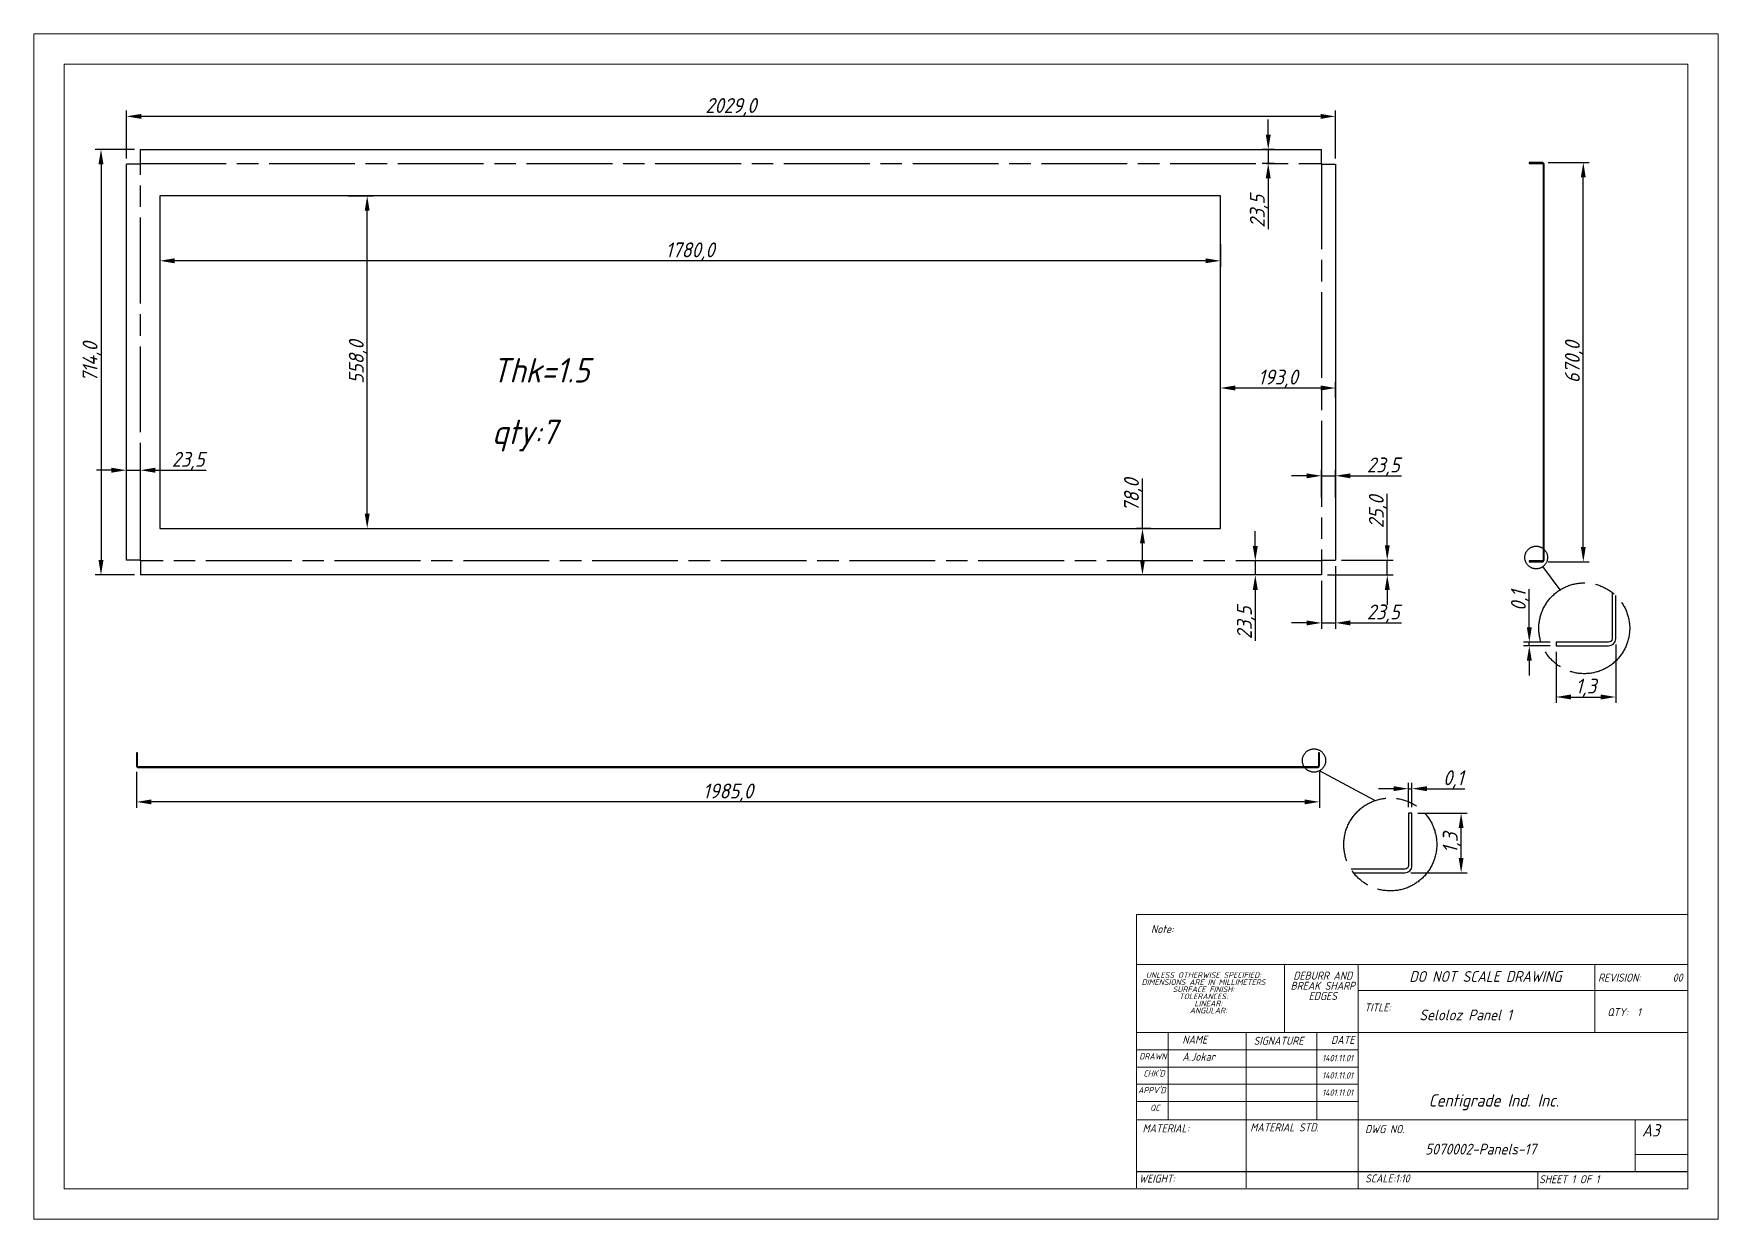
# Model space of a CAD drawing. Header units: inches. Extents: x 18597 to 101525, y -10106 to 51.
# Drawn here: x 18597 to 21424, y -4690 to -2701 of the extents above; entities that cross this region are included whole.
import ezdxf

# ---------------------------------------------------------------- set-up
doc = ezdxf.new("R2010")
doc.units = ezdxf.units.IN
doc.header["$LTSCALE"] = 6
doc.header["$MEASUREMENT"] = 0
doc.linetypes.add('ACAD_ISO08W100', pattern=[36, 24, -3, 6, -3])
doc.linetypes.add('SLD-Solid', pattern=[0])
doc.styles.add('GENISO', font='geniso.shx', dxfattribs={"oblique": 15})
doc.dimstyles.new('Scale', dxfattribs={"dimscale": 10, "dimtxt": 2.5, "dimasz": 2.5, "dimexe": 1, "dimexo": 1, "dimgap": 0.1, "dimtad": 1, "dimdec": 1, "dimzin": 0, "dimtxsty": 'GENISO', "dimcen": 2.5, "dimclrd": 1, "dimclre": 1, "dimclrt": 256, "dimadec": 0, "dimazin": 0, "dimtfac": 1, "dimtdec": 1, "dimtmove": 0, "dimatfit": 3, "dimfxl": 1, "dimtzin": 0, "dimlwd": -1, "dimlwe": -1, "dimarcsym": 0})
doc.dimstyles.new('Scale 4', dxfattribs={"dimscale": 10, "dimtxt": 2.5, "dimasz": 2.5, "dimexe": 1, "dimexo": 1, "dimgap": 0.1, "dimtad": 1, "dimdec": 1, "dimlfac": 0.0125, "dimzin": 0, "dimtxsty": 'GENISO', "dimcen": 2.5, "dimclrd": 1, "dimclre": 1, "dimclrt": 256, "dimadec": 0, "dimazin": 0, "dimtfac": 1, "dimtdec": 1, "dimtmove": 0, "dimatfit": 3, "dimfxl": 1, "dimtzin": 0, "dimlwd": -1, "dimlwe": -1, "dimarcsym": 0})

# ---------------------------------------------------------------- blocks, each defined once
blk = doc.blocks.new('*D310')
at = {"color": 1, "transparency": 16777216}
for p, q in [((20919.9, -4008.4), (21002.4, -4008.4)), ((20992.4, -4083.4), (20992.4, -4033.4)), ((20907.9, -4108.4), (21002.4, -4108.4))]:
    blk.add_line(p, q, dxfattribs=at)
for points in [[(20988.2, -4033.4), (20996.5, -4033.4), (20992.4, -4008.4)], [(20988.2, -4083.4), (20996.5, -4083.4), (20992.4, -4108.4)]]:
    blk.add_solid(points, dxfattribs=at)
at = {"layer": 'Defpoints', "color": 0, "transparency": 16777216}
for p in [(20909.9, -4008.4), (20992.4, -4008.4), (20897.9, -4108.4)]:
    blk.add_point(p, dxfattribs=at)
at = {"transparency": 16777216, "insert": (20977, -4058.4), "char_height": 25, "attachment_point": 5, "rotation": 90, "style": 'GENISO'}
blk.add_mtext('1,3', dxfattribs=at)
blk = doc.blocks.new('*D311')
at = {"color": 1, "transparency": 16777216}
for p, q in [((21251.8, -3725.6), (21251.8, -3823.5)), ((21151.8, -3737.6), (21151.8, -3823.5)), ((21176.8, -3813.5), (21226.8, -3813.5))]:
    blk.add_line(p, q, dxfattribs=at)
for points in [[(21176.8, -3809.3), (21176.8, -3817.6), (21151.8, -3813.5)], [(21226.8, -3809.3), (21226.8, -3817.6), (21251.8, -3813.5)]]:
    blk.add_solid(points, dxfattribs=at)
at = {"layer": 'Defpoints', "color": 0, "transparency": 16777216}
for p in [(21151.8, -3727.6), (21251.8, -3715.6), (21251.8, -3813.5)]:
    blk.add_point(p, dxfattribs=at)
at = {"transparency": 16777216, "insert": (21201.8, -3798.1), "char_height": 25, "attachment_point": 5, "style": 'GENISO'}
blk.add_mtext('1,3', dxfattribs=at)
blk = doc.blocks.new('*D312')
at = {"color": 1, "transparency": 16777216}
for p, q in [((21106.8, -3696.6), (21106.8, -3632.6)), ((21141.8, -3721.6), (21096.8, -3721.6)), ((21141.8, -3727.6), (21096.8, -3727.6)), ((21106.8, -3727.6), (21106.8, -3721.6)), ((21106.8, -3752.6), (21106.8, -3777.6))]:
    blk.add_line(p, q, dxfattribs=at)
for points in [[(21102.6, -3696.6), (21110.9, -3696.6), (21106.8, -3721.6)], [(21102.6, -3752.6), (21110.9, -3752.6), (21106.8, -3727.6)]]:
    blk.add_solid(points, dxfattribs=at)
at = {"layer": 'Defpoints', "color": 0, "transparency": 16777216}
for p in [(21106.8, -3721.6), (21151.8, -3721.6), (21151.8, -3727.6)]:
    blk.add_point(p, dxfattribs=at)
at = {"transparency": 16777216, "insert": (21091.4, -3652.1), "char_height": 25, "attachment_point": 5, "rotation": 90, "style": 'GENISO'}
blk.add_mtext('0,1', dxfattribs=at)
blk = doc.blocks.new('*D313')
at = {"color": 1, "transparency": 16777216}
for p, q in [((20903.9, -3998.4), (20903.9, -3957.3)), ((20909.9, -3998.4), (20909.9, -3957.3)), ((20878.9, -3967.3), (20853.9, -3967.3)), ((20903.9, -3967.3), (20909.9, -3967.3)), ((20934.9, -3967.3), (20998.8, -3967.3))]:
    blk.add_line(p, q, dxfattribs=at)
for points in [[(20878.9, -3963.1), (20878.9, -3971.4), (20903.9, -3967.3)], [(20934.9, -3963.1), (20934.9, -3971.4), (20909.9, -3967.3)]]:
    blk.add_solid(points, dxfattribs=at)
at = {"layer": 'Defpoints', "color": 0, "transparency": 16777216}
for p in [(20909.9, -3967.3), (20903.9, -4008.4), (20909.9, -4008.4)]:
    blk.add_point(p, dxfattribs=at)
at = {"transparency": 16777216, "insert": (20979.3, -3951.9), "char_height": 25, "attachment_point": 5, "style": 'GENISO'}
blk.add_mtext('0,1', dxfattribs=at)
blk = doc.blocks.new('*D314')
at = {"color": 1, "transparency": 16777216}
for p, q in [((18752.5, -2909.8), (18752.5, -2829.4)), ((20756.5, -2839.4), (18777.5, -2839.4)), ((20781.5, -2909.8), (20781.5, -2829.4))]:
    blk.add_line(p, q, dxfattribs=at)
for points in [[(18777.5, -2835.3), (18777.5, -2843.6), (18752.5, -2839.4)], [(20756.5, -2835.3), (20756.5, -2843.6), (20781.5, -2839.4)]]:
    blk.add_solid(points, dxfattribs=at)
at = {"layer": 'Defpoints', "color": 0, "transparency": 16777216}
for p in [(18752.5, -2839.4), (18752.5, -2919.8), (20781.5, -2919.8)]:
    blk.add_point(p, dxfattribs=at)
at = {"transparency": 16777216, "insert": (19767, -2824.1), "char_height": 25, "attachment_point": 5, "style": 'GENISO'}
blk.add_mtext('2029,0', dxfattribs=at)
blk = doc.blocks.new('*D315')
at = {"color": 1, "transparency": 16777216}
for p, q in [((18766, -2894.8), (18700, -2894.8)), ((18710, -2919.8), (18710, -3583.8)), ((18766, -3608.8), (18700, -3608.8))]:
    blk.add_line(p, q, dxfattribs=at)
for points in [[(18705.8, -2919.8), (18714.2, -2919.8), (18710, -2894.8)], [(18705.8, -3583.8), (18714.2, -3583.8), (18710, -3608.8)]]:
    blk.add_solid(points, dxfattribs=at)
at = {"layer": 'Defpoints', "color": 0, "transparency": 16777216}
for p in [(18776, -2894.8), (18710, -3608.8), (18776, -3608.8)]:
    blk.add_point(p, dxfattribs=at)
at = {"transparency": 16777216, "insert": (18694.6, -3251.8), "char_height": 25, "attachment_point": 5, "rotation": 90, "style": 'GENISO'}
blk.add_mtext('714,0', dxfattribs=at)
blk = doc.blocks.new('*D316')
at = {"color": 1, "transparency": 16777216}
for p, q in [((19125, -2972.8), (19166.7, -2972.8)), ((19156.7, -3505.8), (19156.7, -2997.8)), ((19125, -3530.8), (19166.7, -3530.8))]:
    blk.add_line(p, q, dxfattribs=at)
for points in [[(19152.5, -2997.8), (19160.8, -2997.8), (19156.7, -2972.8)], [(19152.5, -3505.8), (19160.8, -3505.8), (19156.7, -3530.8)]]:
    blk.add_solid(points, dxfattribs=at)
at = {"layer": 'Defpoints', "color": 0, "transparency": 16777216}
for p in [(19115, -2972.8), (19156.7, -2972.8), (19115, -3530.8)]:
    blk.add_point(p, dxfattribs=at)
at = {"transparency": 16777216, "insert": (19141.3, -3251.8), "char_height": 25, "attachment_point": 5, "rotation": 90, "style": 'GENISO'}
blk.add_mtext('558,0', dxfattribs=at)
blk = doc.blocks.new('*D317')
at = {"color": 1, "transparency": 16777216}
for p, q in [((18808.5, -3053.6), (18808.5, -3091.7)), ((20588.5, -3053.6), (20588.5, -3091.7)), ((20563.5, -3081.7), (18833.5, -3081.7))]:
    blk.add_line(p, q, dxfattribs=at)
for points in [[(18833.5, -3077.5), (18833.5, -3085.8), (18808.5, -3081.7)], [(20563.5, -3077.5), (20563.5, -3085.8), (20588.5, -3081.7)]]:
    blk.add_solid(points, dxfattribs=at)
at = {"layer": 'Defpoints', "color": 0, "transparency": 16777216}
for p in [(18808.5, -3043.6), (20588.5, -3043.6), (18808.5, -3081.7)]:
    blk.add_point(p, dxfattribs=at)
at = {"transparency": 16777216, "insert": (19698.5, -3066.3), "char_height": 25, "attachment_point": 5, "style": 'GENISO'}
blk.add_mtext('1780,0', dxfattribs=at)
blk = doc.blocks.new('*D318')
at = {"color": 1, "transparency": 16777216}
for p, q in [((20647, -3560.3), (20647, -3535.3)), ((20675.1, -3585.3), (20637, -3585.3)), ((20647, -3585.3), (20647, -3608.8)), ((20675.1, -3608.8), (20637, -3608.8)), ((20647, -3633.8), (20647, -3719.3))]:
    blk.add_line(p, q, dxfattribs=at)
for points in [[(20642.8, -3560.3), (20651.1, -3560.3), (20647, -3585.3)], [(20642.8, -3633.8), (20651.1, -3633.8), (20647, -3608.8)]]:
    blk.add_solid(points, dxfattribs=at)
at = {"layer": 'Defpoints', "color": 0, "transparency": 16777216}
for p in [(20685.1, -3585.3), (20647, -3608.8), (20685.1, -3608.8)]:
    blk.add_point(p, dxfattribs=at)
at = {"transparency": 16777216, "insert": (20631.6, -3689.1), "char_height": 25, "attachment_point": 5, "rotation": 90, "style": 'GENISO'}
blk.add_mtext('23,5', dxfattribs=at)
blk = doc.blocks.new('*D319')
at = {"color": 1, "transparency": 16777216}
for p, q in [((20733, -3442.4), (20708, -3442.4)), ((20758, -3478.7), (20758, -3432.4)), ((20758, -3442.4), (20781.5, -3442.4)), ((20781.5, -3478.7), (20781.5, -3432.4)), ((20806.5, -3442.4), (20892.1, -3442.4))]:
    blk.add_line(p, q, dxfattribs=at)
for points in [[(20733, -3438.3), (20733, -3446.6), (20758, -3442.4)], [(20806.5, -3438.3), (20806.5, -3446.6), (20781.5, -3442.4)]]:
    blk.add_solid(points, dxfattribs=at)
at = {"layer": 'Defpoints', "color": 0, "transparency": 16777216}
for p in [(20781.5, -3442.4), (20758, -3488.7), (20781.5, -3488.7)]:
    blk.add_point(p, dxfattribs=at)
at = {"transparency": 16777216, "insert": (20861.8, -3427.1), "char_height": 25, "attachment_point": 5, "style": 'GENISO'}
blk.add_mtext('23,5', dxfattribs=at)
blk = doc.blocks.new('*D320')
at = {"color": 1, "transparency": 16777216}
for p, q in [((20457.6, -3530.8), (20457.6, -3446.8)), ((20471.7, -3530.8), (20447.6, -3530.8)), ((20457.6, -3583.8), (20457.6, -3555.8)), ((20480.4, -3608.8), (20447.6, -3608.8))]:
    blk.add_line(p, q, dxfattribs=at)
for points in [[(20453.5, -3555.8), (20461.8, -3555.8), (20457.6, -3530.8)], [(20453.5, -3583.8), (20461.8, -3583.8), (20457.6, -3608.8)]]:
    blk.add_solid(points, dxfattribs=at)
at = {"layer": 'Defpoints', "color": 0, "transparency": 16777216}
for p in [(20457.6, -3530.8), (20481.7, -3530.8), (20490.4, -3608.8)]:
    blk.add_point(p, dxfattribs=at)
at = {"transparency": 16777216, "insert": (20442.2, -3475), "char_height": 25, "attachment_point": 5, "rotation": 90, "style": 'GENISO'}
blk.add_mtext('78,0', dxfattribs=at)
blk = doc.blocks.new('*D321')
at = {"color": 1, "transparency": 16777216}
for p, q in [((20588.5, -3311.5), (20588.5, -3285.1)), ((20756.5, -3295.1), (20613.5, -3295.1)), ((20781.5, -3311.5), (20781.5, -3285.1))]:
    blk.add_line(p, q, dxfattribs=at)
for points in [[(20613.5, -3290.9), (20613.5, -3299.3), (20588.5, -3295.1)], [(20756.5, -3290.9), (20756.5, -3299.3), (20781.5, -3295.1)]]:
    blk.add_solid(points, dxfattribs=at)
at = {"layer": 'Defpoints', "color": 0, "transparency": 16777216}
for p in [(20588.5, -3295.1), (20588.5, -3321.5), (20781.5, -3321.5)]:
    blk.add_point(p, dxfattribs=at)
at = {"transparency": 16777216, "insert": (20685, -3279.7), "char_height": 25, "attachment_point": 5, "style": 'GENISO'}
blk.add_mtext('193,0', dxfattribs=at)
blk = doc.blocks.new('*D322')
at = {"color": 1, "transparency": 16777216}
for p, q in [((20668.7, -2869.8), (20668.7, -2844.8)), ((20678.9, -2894.8), (20658.7, -2894.8)), ((20668.7, -2894.8), (20668.7, -2918.3)), ((20678.9, -2918.3), (20658.7, -2918.3)), ((20668.7, -2943.3), (20668.7, -3028.8))]:
    blk.add_line(p, q, dxfattribs=at)
for points in [[(20664.5, -2869.8), (20672.9, -2869.8), (20668.7, -2894.8)], [(20664.5, -2943.3), (20672.9, -2943.3), (20668.7, -2918.3)]]:
    blk.add_solid(points, dxfattribs=at)
at = {"layer": 'Defpoints', "color": 0, "transparency": 16777216}
for p in [(20688.9, -2894.8), (20668.7, -2918.3), (20688.9, -2918.3)]:
    blk.add_point(p, dxfattribs=at)
at = {"transparency": 16777216, "insert": (20653.3, -2998.6), "char_height": 25, "attachment_point": 5, "rotation": 90, "style": 'GENISO'}
blk.add_mtext('23,5', dxfattribs=at)
blk = doc.blocks.new('*D323')
at = {"color": 1, "transparency": 16777216}
for p, q in [((18727.5, -3433), (18702.5, -3433)), ((18752.5, -3445.1), (18752.5, -3423)), ((18752.5, -3433), (18776, -3433)), ((18776, -3445.1), (18776, -3423)), ((18801, -3433), (18886.6, -3433))]:
    blk.add_line(p, q, dxfattribs=at)
for points in [[(18727.5, -3428.9), (18727.5, -3437.2), (18752.5, -3433)], [(18801, -3428.9), (18801, -3437.2), (18776, -3433)]]:
    blk.add_solid(points, dxfattribs=at)
at = {"layer": 'Defpoints', "color": 0, "transparency": 16777216}
for p in [(18776, -3433), (18752.5, -3455.1), (18776, -3455.1)]:
    blk.add_point(p, dxfattribs=at)
at = {"transparency": 16777216, "insert": (18856.3, -3417.7), "char_height": 25, "attachment_point": 5, "style": 'GENISO'}
blk.add_mtext('23,5', dxfattribs=at)
blk = doc.blocks.new('*D324')
at = {"color": 1, "transparency": 16777216}
for p, q in [((20868.4, -3558.8), (20868.4, -3472.4)), ((20791.5, -3583.8), (20878.4, -3583.8)), ((20868.4, -3608.8), (20868.4, -3583.8)), ((20768, -3608.8), (20878.4, -3608.8)), ((20868.4, -3633.8), (20868.4, -3658.8))]:
    blk.add_line(p, q, dxfattribs=at)
for points in [[(20864.3, -3558.8), (20872.6, -3558.8), (20868.4, -3583.8)], [(20864.3, -3633.8), (20872.6, -3633.8), (20868.4, -3608.8)]]:
    blk.add_solid(points, dxfattribs=at)
at = {"layer": 'Defpoints', "color": 0, "transparency": 16777216}
for p in [(20781.5, -3583.8), (20868.4, -3583.8), (20758, -3608.8)]:
    blk.add_point(p, dxfattribs=at)
at = {"transparency": 16777216, "insert": (20853, -3503.1), "char_height": 25, "attachment_point": 5, "rotation": 90, "style": 'GENISO'}
blk.add_mtext('25,0', dxfattribs=at)
blk = doc.blocks.new('*D325')
at = {"color": 1, "transparency": 16777216}
for p, q in [((20781.5, -3593.8), (20781.5, -3699.2)), ((20758, -3618.8), (20758, -3699.2)), ((20733, -3689.2), (20708, -3689.2)), ((20758, -3689.2), (20781.5, -3689.2)), ((20806.5, -3689.2), (20892.1, -3689.2))]:
    blk.add_line(p, q, dxfattribs=at)
for points in [[(20733, -3685), (20733, -3693.4), (20758, -3689.2)], [(20806.5, -3685), (20806.5, -3693.4), (20781.5, -3689.2)]]:
    blk.add_solid(points, dxfattribs=at)
at = {"layer": 'Defpoints', "color": 0, "transparency": 16777216}
for p in [(20781.5, -3583.8), (20758, -3608.8), (20781.5, -3689.2)]:
    blk.add_point(p, dxfattribs=at)
at = {"transparency": 16777216, "insert": (20861.8, -3673.8), "char_height": 25, "attachment_point": 5, "style": 'GENISO'}
blk.add_mtext('23,5', dxfattribs=at)
blk = doc.blocks.new('*D326')
at = {"color": 1, "transparency": 16777216}
for p, q in [((21138.6, -2916.8), (21207.4, -2916.8)), ((21197.4, -3561.8), (21197.4, -2941.8)), ((21138.6, -3586.8), (21207.4, -3586.8))]:
    blk.add_line(p, q, dxfattribs=at)
for points in [[(21193.2, -2941.8), (21201.5, -2941.8), (21197.4, -2916.8)], [(21193.2, -3561.8), (21201.5, -3561.8), (21197.4, -3586.8)]]:
    blk.add_solid(points, dxfattribs=at)
at = {"layer": 'Defpoints', "color": 0, "transparency": 16777216}
for p in [(21128.6, -2916.8), (21197.4, -2916.8), (21128.6, -3586.8)]:
    blk.add_point(p, dxfattribs=at)
at = {"transparency": 16777216, "insert": (21182, -3251.8), "char_height": 25, "attachment_point": 5, "rotation": 90, "style": 'GENISO'}
blk.add_mtext('670,0', dxfattribs=at)
blk = doc.blocks.new('*D327')
at = {"color": 1, "transparency": 16777216}
for p, q in [((18769.6, -3939), (18769.6, -3999.5)), ((20754.6, -3939), (20754.6, -3999.5)), ((20729.6, -3989.5), (18794.6, -3989.5))]:
    blk.add_line(p, q, dxfattribs=at)
for points in [[(18794.6, -3985.3), (18794.6, -3993.6), (18769.6, -3989.5)], [(20729.6, -3985.3), (20729.6, -3993.6), (20754.6, -3989.5)]]:
    blk.add_solid(points, dxfattribs=at)
at = {"layer": 'Defpoints', "color": 0, "transparency": 16777216}
for p in [(18769.6, -3929), (20754.6, -3929), (18769.6, -3989.5)]:
    blk.add_point(p, dxfattribs=at)
at = {"transparency": 16777216, "insert": (19762.1, -3974.1), "char_height": 25, "attachment_point": 5, "style": 'GENISO'}
blk.add_mtext('1985,0', dxfattribs=at)

msp = doc.modelspace()

# ---------------------------------------------------------------- linework, layer by layer
for p, q in [((18776.04, -2918.31), (18776.04, -2894.81)), ((20758.04, -2918.31), (20758.04, -2894.81)), ((18776.04, -2919.81), (18752.54, -2919.81)), ((20758.04, -2919.81), (20781.54, -2919.81)), ((18776.04, -3583.81), (18752.54, -3583.81)), ((18776.04, -3585.31), (18776.04, -3608.81)), ((20758.04, -3583.81), (20781.54, -3583.81)), ((20758.04, -3585.31), (20758.04, -3608.81)), ((20447.81, -4609.71), (21372.86, -4609.71))]:
    msp.add_line(p, q)
at = {"linetype": 'ACAD_ISO08W100'}
for p, q in [((21158.36, -3633.77), (21129.67, -3594.82)), ((20847.55, -3987.34), (20754.69, -3937.25))]:
    msp.add_line(p, q, dxfattribs=at)
at = {"color": 7, "linetype": 'SLD-Solid', "lineweight": 0}
for p, q in [((20447.81, -4178.2), (21372.86, -4178.2)), ((20447.81, -4178.2), (20447.81, -4262.3)), ((20447.81, -4262.3), (21372.86, -4262.3)), ((20447.81, -4262.3), (20447.81, -4636.96)), ((20695.76, -4262.3), (20695.76, -4376.4)), ((20819.74, -4262.3), (20819.74, -4638.66)), ((21216.8, -4376.4), (21216.8, -4262.3)), ((21372.86, -4305.73), (20819.74, -4305.73)), ((21372.86, -4376.4), (20447.81, -4376.4)), ((20500.94, -4376.4), (20500.94, -4522.86)), ((20631.67, -4376.4), (20631.67, -4636.96)), ((20750.25, -4376.4), (20750.25, -4522.86)), ((20819.74, -4636.96), (20819.74, -4376.4)), ((20819.74, -4405.35), (20447.81, -4405.35)), ((20819.74, -4434.3), (20447.81, -4434.3)), ((20819.74, -4463.25), (20447.81, -4463.25)), ((20819.74, -4492.2), (20447.81, -4492.2)), ((20518.65, -4522.86), (20447.81, -4522.86)), ((20518.65, -4522.86), (21372.86, -4522.86)), ((21284.31, -4609.71), (21284.31, -4522.86)), ((21372.86, -4580.76), (21284.31, -4580.76)), ((21120.82, -4638.66), (21120.82, -4609.71))]:
    msp.add_line(p, q, dxfattribs=at)
for points in [[(18597.03, -2700.69), (21423.95, -2700.69), (21423.95, -4689.75), (18597.03, -4689.75)], [(18648.12, -2751.78), (21372.86, -2751.78), (21372.86, -4638.66), (18648.12, -4638.66)]]:
    msp.add_lwpolyline(points, close=True, dxfattribs=at)
for points in [[(18776.04, -2894.81), (20758.04, -2894.81)], [(18752.54, -3583.81), (18752.54, -2919.81)], [(20781.54, -2919.81), (20781.54, -3583.81)], [(20758.04, -3608.81), (18776.04, -3608.81)]]:
    msp.add_lwpolyline(points)
at = {"linetype": 'ACAD_ISO08W100'}
msp.add_lwpolyline([(18776.04, -3585.31), (18776.04, -2918.31), (20758.04, -2918.31), (20758.04, -3585.31)], close=True, dxfattribs=at)
for points in [[(21106.58, -3586.81), (21128.58, -3586.81, 0.4142136), (21131.58, -3583.81), (21131.58, -2919.81, 0.4142136), (21128.58, -2916.81), (21106.58, -2916.81), (21106.58, -2918.31), (21128.58, -2918.31, -0.4142136), (21130.08, -2919.81), (21130.08, -3583.81, -0.4142136), (21128.58, -3585.31), (21106.58, -3585.31)], [(18769.57, -3906.97), (18769.57, -3928.97, 0.4142136), (18772.57, -3931.97), (20751.57, -3931.97, 0.4142136), (20754.57, -3928.97), (20754.57, -3906.97), (20753.07, -3906.97), (20753.07, -3928.97, -0.4142136), (20751.57, -3930.47), (18772.57, -3930.47, -0.4142136), (18771.07, -3928.97), (18771.07, -3906.97)]]:
    msp.add_lwpolyline(points, format="xyb", close=True)
msp.add_lwpolyline([(20588.54, -3530.81), (20588.54, -2972.81), (18808.54, -2972.81), (18808.54, -3530.81)], close=True)
for points in [[(21245.84, -3638.11), (21245.84, -3715.58, -0.4142136), (21239.84, -3721.58), (21151.84, -3721.58), (21151.84, -3727.58), (21239.84, -3727.58, 0.4142136), (21251.84, -3715.58), (21251.84, -3643.3)], [(20811.77, -4108.42), (20897.86, -4108.42, 0.4142136), (20909.86, -4096.42), (20909.86, -4008.42), (20903.86, -4008.42), (20903.86, -4096.42, -0.4142136), (20897.86, -4102.42), (20807.58, -4102.42)]]:
    msp.add_lwpolyline(points, format="xyb")
for centre, radius in [((21118.37, -3579.48), 19.05), ((21199.02, -3698.23), 76.21), ((20745.48, -3920.07), 19.49), ((20873.53, -4060.84), 77.96)]:
    msp.add_circle(centre, radius, dxfattribs=at)

# ---------------------------------------------------------------- texts
at = {"style": 'GENISO', "oblique": 15}
for s, p in [('Thk=1.5', (19365.99, -3285.88)), ('qty:7', (19365.99, -3389.2))]:
    msp.add_text(s, height=40.989, dxfattribs=at).set_placement(p)
at = {"attachment_point": 5, "style": 'GENISO'}
for s, insert, char_height in [('Note:', (20490.91, -4202.82), 13.43), ('DIMENSIONS ARE IN MILLIMETERS', (20560.13, -4291.9), 9.4012), ('UNLESS OTHERWISE SPECIFIED:', (20560.13, -4279.98), 9.4012), ('BREAK SHARP', (20760.18, -4298.03), 13.4303), ('DEBURR AND', (20760.18, -4281), 13.43), ('DO NOT SCALE DRAWING', (21033.03, -4282.41), 18.0793), ('REVISION:       00', (21293.13, -4284.33), 13.4303), ('SURFACE FINISH:', (20560.13, -4303.82), 9.4012), ('TOLERANCES:', (20560.13, -4315.74), 9.4012), ('LINEAR:', (20568.18, -4327.66), 9.401), ('EDGES', (20760.18, -4315.06), 13.43), ('ANGULAR:', (20568.18, -4339.58), 9.401), ('TITLE:', (20852.35, -4334.3), 13.43), ('Seloloz Panel 1', (20999.89, -4346.89), 18.0793), ('QTY:  1', (21265.73, -4342.22), 13.43), ('NAME', (20545.37, -4388.31), 13.43), ('SIGNATURE', (20685.98, -4390.23), 13.43), ('DATE', (20793.69, -4388.74), 13.43), ('DRAWN', (20475.11, -4416.36), 10.331), ("CHK'D", (20477.13, -4445.12), 10.331), ('A.Jokar', (20551.95, -4417.05), 13.43), ('1401.11.01', (20785.01, -4419.33), 10.744), ("APPV'D", (20473.47, -4473.02), 10.331), ('1401.11.01', (20785.01, -4448.28), 10.744), ('1401.11.01', (20785.01, -4477.23), 10.744), ('Centigrade Ind. Inc.', (21047.16, -4493.44), 20.6621), ('QC', (20478.39, -4502.66), 10.331), ('MATERIAL:', (20496.79, -4537.11), 13.43), ('MATERIAL STD.', (20695.88, -4535.58), 13.4303), ('DWG NO.', (20864.18, -4538.39), 13.43), ('A3', (21310.68, -4540.53), 20.662), ('5070002-Panels-17', (21025.14, -4572.03), 18.0793), ('WEIGHT:', (20482.02, -4621.45), 13.43), ('SCALE:1:10', (20868.63, -4621.14), 13.43), ('SHEET 1 OF 1', (21173.83, -4622.57), 13.4303)]:
    msp.add_mtext(s, dxfattribs=dict(at, insert=insert, char_height=char_height))

# ---------------------------------------------------------------- dimensions: what is measured, and where the dimension line sits
for base, p1, p2, dimstyle, picture, middle in [((18752.54, -2839.44), (20781.54, -2919.81), (18752.54, -2919.81), 'Scale', '*D314', (19767.04, -2824.07)), ((18808.54, -3081.67), (20588.54, -3043.55), (18808.54, -3043.55), 'Scale', '*D317', (19698.54, -3066.3)), ((20588.54, -3295.09), (20781.54, -3321.48), (20588.54, -3321.48), 'Scale', '*D321', (20685.04, -3279.72)), ((18776.04, -3433.04), (18752.54, -3455.14), (18776.04, -3455.14), 'Scale', '*D323', (18856.31, -3417.67)), ((20781.54, -3442.44), (20758.04, -3488.75), (20781.54, -3488.75), 'Scale', '*D319', (20861.81, -3427.06)), ((20781.54, -3689.22), (20758.04, -3608.81), (20781.54, -3583.81), 'Scale', '*D325', (20861.81, -3673.84)), ((21251.84473986, -3813.4562886), (21151.84473986, -3727.5830444), (21251.84473986, -3715.5830444), 'Scale 4', '*D311', (21201.84473986, -3798.0812886)), ((18769.57, -3989.46), (20754.57, -3928.97), (18769.57, -3928.97), 'Scale', '*D327', (19762.07, -3974.1)), ((20909.86, -3967.25), (20903.86, -4008.42), (20909.86, -4008.42), 'Scale 4', '*D313', (20979.35, -3951.88))]:
    dim = msp.add_linear_dim(base=base, p1=p1, p2=p2, dimstyle=dimstyle)
    dim.commit()
    dim.dimension.update_dxf_attribs({"geometry": picture, "text_midpoint": middle})
for base, p1, p2, dimstyle, picture, middle in [((20668.71, -2918.31), (20688.92, -2894.81), (20688.92, -2918.31), 'Scale', '*D322', (20653.33, -2998.58)), ((18710.01, -3608.81), (18776.04, -2894.81), (18776.04, -3608.81), 'Scale', '*D315', (18694.64, -3251.81)), ((21197.38, -2916.81), (21128.58, -3586.81), (21128.58, -2916.81), 'Scale', '*D326', (21182.01, -3251.81)), ((19156.65, -2972.81), (19115.01, -3530.81), (19115.01, -2972.81), 'Scale', '*D316', (19141.28, -3251.81)), ((20868.42, -3583.81), (20758.04, -3608.81), (20781.54, -3583.81), 'Scale', '*D324', (20853.04, -3503.08)), ((20646.95, -3608.81), (20685.14, -3585.31), (20685.14, -3608.81), 'Scale', '*D318', (20631.57, -3689.08)), ((21106.76, -3721.58), (21151.84, -3727.58), (21151.84, -3721.58), 'Scale 4', '*D312', (21091.39, -3652.1)), ((20992.37360578, -4008.41507951), (20897.86425149, -4108.41507951), (20909.86425149, -4008.41507951), 'Scale 4', '*D310', (20976.99860578, -4058.41507951))]:
    dim = msp.add_linear_dim(base=base, p1=p1, p2=p2, angle=90, dimstyle=dimstyle)
    dim.commit()
    dim.dimension.update_dxf_attribs({"geometry": picture, "text_midpoint": middle})
dim = msp.add_linear_dim(base=(20457.62, -3530.81), p1=(20490.35, -3608.81), p2=(20481.74, -3530.81), angle=90, dimstyle='Scale')
dim.commit()
dim.dimension.update_dxf_attribs({"geometry": '*D320', "text_midpoint": (20457.62, -3475.04), "dimtype": 160})

doc.saveas('drawing.dxf')
